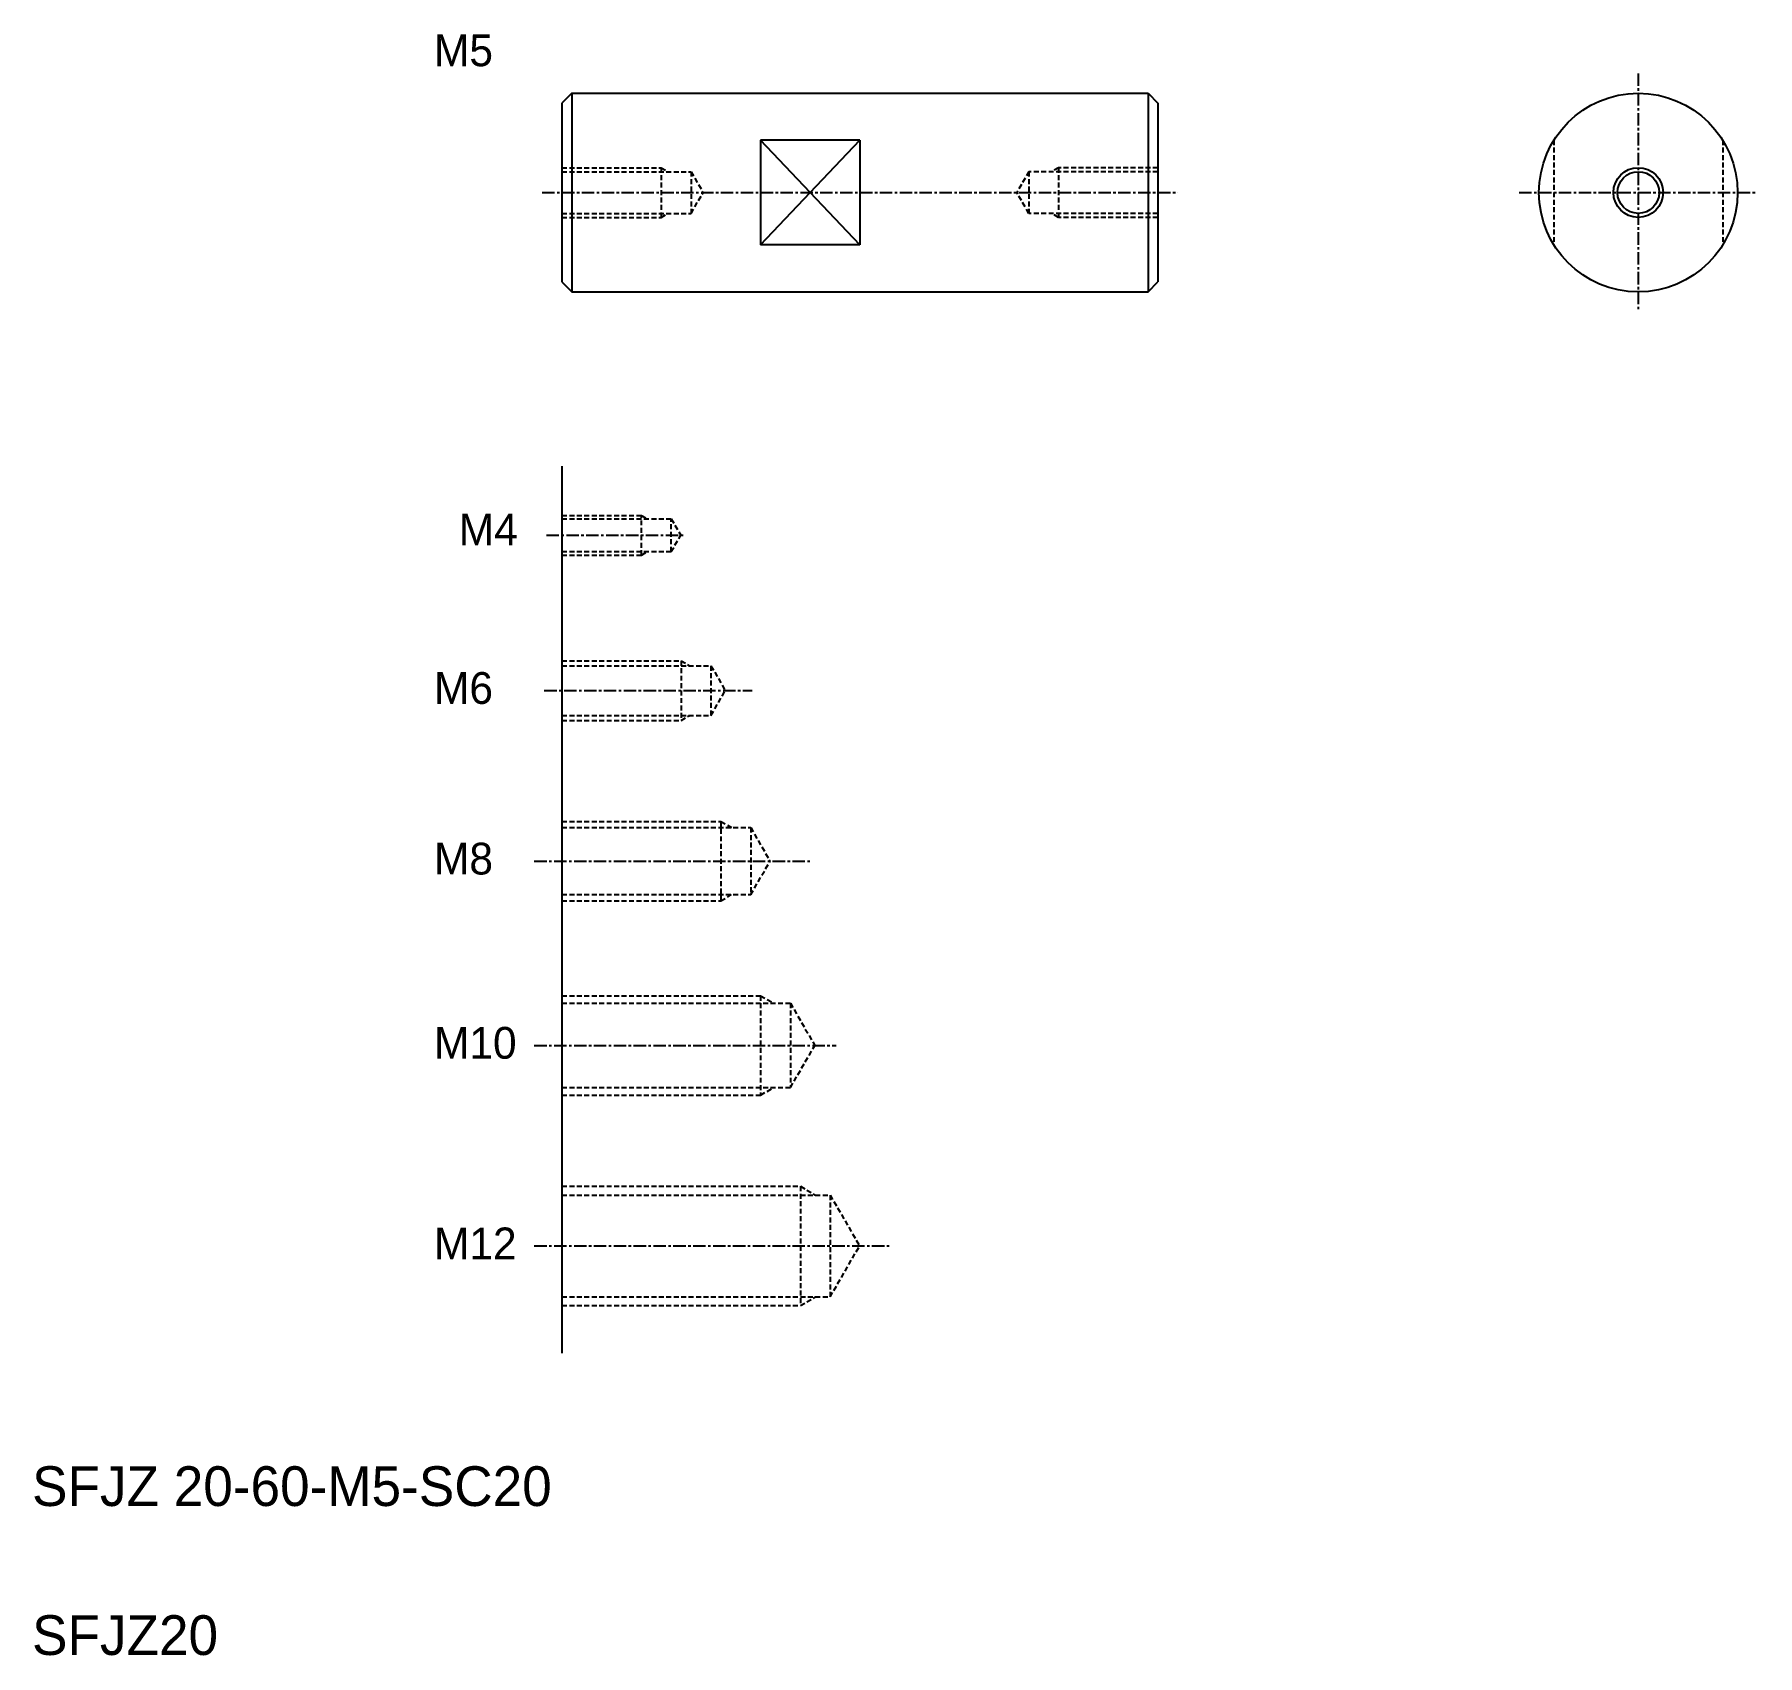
# Model space of a CAD drawing. Extents: x 74 to 248, y 18 to 181.
import ezdxf

# ---------------------------------------------------------------- set-up
doc = ezdxf.new("R2010")
doc.units = 0
doc.linetypes.add('CENTER', pattern=[2, 1.25, -0.25, 0.25, -0.25])
doc.linetypes.add('DASHED', pattern=[0.75, 0.5, -0.25])
doc.layers.get('0').update_dxf_attribs({"linetype": 'CONTINUOUS'})
doc.layers.add('CENTER', color=1, linetype='CENTER')

msp = doc.modelspace()

# ---------------------------------------------------------------- linework, layer by layer
at = {"color": 7, "linetype": 'CONTINUOUS'}
for p, q in [((128.36, 174.99), (127.36, 173.99)), ((127.36, 173.99), (127.36, 155.99)), ((128.36, 174.99), (186.36, 174.99)), ((128.36, 174.99), (128.36, 154.99)), ((186.36, 174.99), (186.36, 154.99)), ((186.36, 174.99), (187.36, 173.99)), ((187.36, 173.99), (187.36, 155.99)), ((147.36, 170.26), (147.36, 159.72)), ((157.36, 170.26), (147.36, 170.26)), ((157.36, 170.26), (157.36, 159.72)), ((187.36, 169.49), (187.36, 169.49)), ((187.36, 164.99), (187.36, 164.99)), ((157.36, 159.72), (147.36, 159.72)), ((127.36, 155.99), (128.36, 154.99)), ((128.36, 154.99), (186.36, 154.99)), ((186.36, 154.99), (187.36, 155.99)), ((127.36, 137.45), (127.36, 48.11))]:
    msp.add_line(p, q, dxfattribs=at)
at = {"color": 3, "linetype": 'CONTINUOUS'}
for p, q in [((147.36, 159.72), (157.36, 170.26)), ((157.36, 159.72), (147.36, 170.26))]:
    msp.add_line(p, q, dxfattribs=at)
at = {"color": 3, "linetype": 'DASHED'}
for p, q in [((227.22, 170.26), (227.22, 159.72)), ((244.22, 170.26), (244.22, 159.72)), ((127.36, 167.49), (137.36, 167.49)), ((127.36, 167.09), (140.36, 167.09)), ((137.36, 167.49), (137.36, 162.49)), ((137.36, 167.49), (137.97, 167.14)), ((140.36, 167.09), (140.36, 162.89)), ((140.36, 167.09), (141.57, 164.99)), ((174.36, 167.09), (173.15, 164.99)), ((187.36, 167.09), (174.36, 167.09)), ((174.36, 167.09), (174.36, 162.89)), ((177.36, 167.49), (176.75, 167.14)), ((187.36, 167.49), (177.36, 167.49)), ((177.36, 167.49), (177.36, 162.49)), ((140.36, 162.89), (141.57, 164.99)), ((174.36, 162.89), (173.15, 164.99)), ((127.36, 162.89), (140.36, 162.89)), ((127.36, 162.49), (137.36, 162.49)), ((137.36, 162.49), (137.97, 162.84)), ((187.36, 162.89), (174.36, 162.89)), ((177.36, 162.49), (176.75, 162.84)), ((187.36, 162.49), (177.36, 162.49)), ((127.36, 132.48), (135.36, 132.48)), ((127.36, 132.13), (138.36, 132.13)), ((135.36, 128.48), (135.36, 132.48)), ((135.36, 132.48), (135.97, 132.13)), ((138.36, 128.83), (138.36, 132.13)), ((138.36, 132.13), (139.31, 130.48)), ((138.36, 128.83), (139.31, 130.48)), ((127.36, 128.83), (138.36, 128.83)), ((127.36, 128.48), (135.36, 128.48)), ((135.36, 128.48), (135.97, 128.83)), ((127.36, 117.84), (139.36, 117.84)), ((127.36, 117.34), (142.36, 117.34)), ((139.36, 117.84), (139.36, 111.84)), ((139.36, 117.84), (140.23, 117.34)), ((142.36, 117.34), (142.36, 112.34)), ((142.36, 117.34), (143.8, 114.84)), ((142.36, 112.34), (143.8, 114.84)), ((127.36, 112.34), (142.36, 112.34)), ((127.36, 111.84), (139.36, 111.84)), ((139.36, 111.84), (140.23, 112.34)), ((127.36, 101.66), (143.36, 101.66)), ((127.36, 101.04), (146.36, 101.04)), ((143.36, 101.66), (143.36, 93.66)), ((143.36, 101.66), (144.44, 101.04)), ((146.36, 101.04), (148.31, 97.66)), ((146.36, 101.04), (146.36, 94.29)), ((146.36, 94.29), (148.31, 97.66)), ((127.36, 94.29), (146.36, 94.29)), ((143.36, 93.66), (144.44, 94.29)), ((127.36, 93.66), (143.36, 93.66)), ((127.36, 84.11), (147.36, 84.11)), ((127.36, 83.36), (150.36, 83.36)), ((147.36, 84.11), (147.36, 74.11)), ((147.36, 84.11), (148.66, 83.36)), ((150.36, 83.36), (150.36, 74.86)), ((150.36, 83.36), (152.81, 79.11)), ((150.36, 74.86), (152.81, 79.11)), ((127.36, 74.86), (150.36, 74.86)), ((147.36, 74.11), (148.66, 74.86)), ((127.36, 74.11), (147.36, 74.11)), ((127.36, 64.92), (151.36, 64.92)), ((151.36, 64.92), (151.36, 52.92)), ((151.36, 64.92), (152.88, 64.04)), ((127.36, 64.04), (154.36, 64.04)), ((154.36, 64.04), (157.32, 58.92)), ((154.36, 64.04), (154.36, 53.79)), ((154.36, 53.79), (157.32, 58.92)), ((127.36, 53.79), (154.36, 53.79)), ((151.36, 52.92), (152.88, 53.79)), ((127.36, 52.92), (151.36, 52.92))]:
    msp.add_line(p, q, dxfattribs=at)
at = {"color": 7, "linetype": 'CONTINUOUS'}
for radius in [10, 2.1]:
    msp.add_circle((235.72, 164.99), radius, dxfattribs=at)
at = {"color": 3}
msp.add_circle((235.72, 164.99), 2.5, dxfattribs=at)
at = {"layer": 'CENTER', "color": 1, "linetype": 'CENTER'}
for p, q in [((235.72, 176.99), (235.72, 152.99)), ((125.36, 164.99), (189.36, 164.99)), ((223.72, 164.99), (247.72, 164.99)), ((125.8, 130.48), (139.75, 130.48)), ((125.58, 114.84), (146.51, 114.84)), ((124.57, 97.66), (152.47, 97.66)), ((124.57, 79.11), (154.98, 79.11)), ((124.57, 58.92), (160.31, 58.92))]:
    msp.add_line(p, q, dxfattribs=at)

# ---------------------------------------------------------------- texts
at = {"color": 7, "linetype": 'CONTINUOUS'}
for s, height, p in [('M5', 3.2, (114.47, 177.71)), ('M4', 3.2, (116.97, 129.46)), ('M6', 3.2, (114.47, 113.5)), ('M8', 3.2, (114.47, 96.32)), ('M10', 3.2, (114.47, 77.77)), ('M12', 3.2, (114.47, 57.57)), ('SFJZ 20-60-M5-SC20', 4, (74.01, 32.73)), ('SFJZ20', 4, (74.01, 17.73))]:
    msp.add_text(s, height=height, dxfattribs=at).set_placement(p)

doc.saveas('drawing.dxf')
